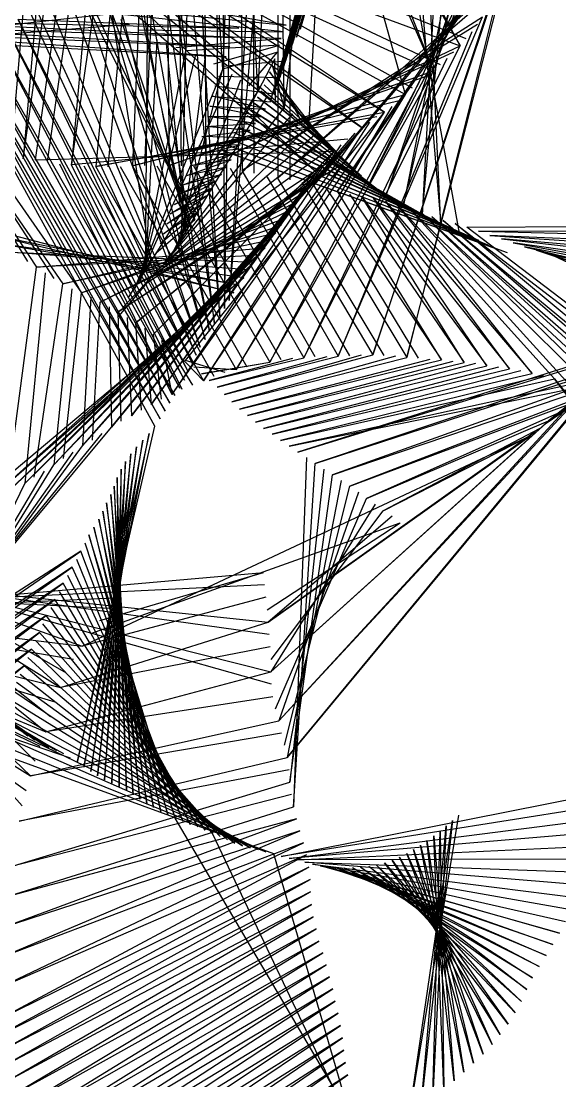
# Model space of a CAD drawing. Header units: metres. Extents: x -465 to 475, y -409 to 494.
# Drawn here: x -151 to -64.3, y -207.7 to -37.4 of the extents above; entities that cross this region are included whole.
import ezdxf

# ---------------------------------------------------------------- set-up
doc = ezdxf.new("R2010")
doc.units = ezdxf.units.M

msp = doc.modelspace()

# ---------------------------------------------------------------- linework, layer by layer
for p, q in [((-130.62, -39.63, -606.22), (-140.88, 23.02, -606.22)), ((-131.89, 21.6, -606.22), (-130.62, -39.63, -606.22)), ((-124.5, -42.22, -606.22), (-131.89, 21.6, -606.22)), ((-122.93, 20.03, -606.22), (-124.5, -42.22, -606.22)), ((-118.52, -45.12, -606.22), (-122.93, 20.03, -606.22)), ((-116.18, 18.97, -606.22), (-118.52, -45.12, -606.22)), ((-112.92, -48.73, -606.22), (-116.18, 18.97, -606.22)), ((-109.54, 17.41, -606.22), (-112.92, -48.73, -606.22)), ((-108.67, -51.35, -606.22), (-109.54, 17.41, -606.22)), ((-100.67, 15.41, -606.22), (-108.67, -51.35, -606.22)), ((-104.69, -54.36, -606.22), (-100.67, 15.41, -606.22)), ((-117.49, -82.33, -606.22), (-111.07, -7.55, -606.22)), ((-80.36, -41.4, -606.22), (-97.72, -8.47, -606.22)), ((-113.2, -10.17, -606.22), (-117.49, -82.33, -606.22)), ((-98.7, -9.83, -606.22), (-80.36, -41.4, -606.22)), ((-84.64, -45.42, -606.22), (-98.7, -9.83, -606.22)), ((-99.7, -11.18, -606.22), (-84.64, -45.42, -606.22)), ((-89.14, -49.2, -606.22), (-99.7, -11.18, -606.22)), ((-118.26, -83.58, -606.22), (-117.04, -14.28, -606.22)), ((-118.56, -15.95, -606.22), (-118.26, -83.58, -606.22)), ((-94.93, -63.42, -606.22), (-70.28, -16.48, -606.22)), ((-106.07, -38.71, -606.22), (-100.04, -18.18, -606.22)), ((-72.19, -17.04, -606.22), (-94.93, -63.42, -606.22)), ((-92.33, -65.5, -606.22), (-74.13, -17.44, -606.22)), ((-76.04, -17.98, -606.22), (-92.33, -65.5, -606.22)), ((-89.52, -67.28, -606.22), (-77.99, -18.35, -606.22)), ((-119, -84.85, -606.22), (-122.77, -19.67, -606.22)), ((-107.36, -41.21, -606.22), (-100.91, -20.28, -606.22)), ((-106.67, -39.98, -606.22), (-100.49, -19.22, -606.22)), ((-100.91, -20.28, -606.22), (-106.67, -39.98, -606.22)), ((-100.49, -19.22, -606.22), (-106.07, -38.71, -606.22)), ((-79.93, -18.78, -606.22), (-89.52, -67.28, -606.22)), ((-87.73, -20.27, -606.22), (-83.49, -70.09, -606.22)), ((-86.46, -68.6, -606.22), (-81.87, -19.2, -606.22)), ((-83.84, -19.48, -606.22), (-86.46, -68.6, -606.22)), ((-83.49, -70.09, -606.22), (-85.8, -19.78, -606.22)), ((-152.61, -59.48, -606.22), (-149.38, -21.61, -606.22)), ((-147.4, -21.98, -606.22), (-150.65, -59.56, -606.22)), ((-149.38, -21.61, -606.22), (-103.46, -61.68, -606.22)), ((-124.51, -21.11, -606.22), (-119, -84.85, -606.22)), ((-109.7, -21.74, -606.22), (-109.66, -62.64, -606.22)), ((-107.94, -42.49, -606.22), (-101.41, -21.29, -606.22)), ((-107.72, -62.95, -606.22), (-107.72, -21.4, -606.22)), ((-101.41, -21.29, -606.22), (-107.36, -41.21, -606.22)), ((-100.06, -64.73, -606.22), (-70.71, -21.8, -606.22)), ((-80.47, -71.5, -606.22), (-89.61, -20.88, -606.22)), ((-150.65, -59.56, -606.22), (-145.43, -22.41, -606.22)), ((-143.47, -22.89, -606.22), (-148.69, -59.72, -606.22)), ((-146.74, -59.99, -606.22), (-141.48, -23.21, -606.22)), ((-145.43, -22.41, -606.22), (-100.62, -58.32, -606.22)), ((-103.46, -61.68, -606.22), (-145.43, -22.41, -606.22)), ((-139.53, -23.71, -606.22), (-142.86, -60.52, -606.22)), ((-141.48, -23.21, -606.22), (-96.12, -54.55, -606.22)), ((-100.62, -58.32, -606.22), (-141.48, -23.21, -606.22)), ((-119.86, -86.04, -606.22), (-127.22, -23.13, -606.22)), ((-115.58, -23.15, -606.22), (-115.42, -61.41, -606.22)), ((-113.51, -61.87, -606.22), (-113.65, -22.56, -606.22)), ((-108.88, -45.14, -606.22), (-102.32, -23.38, -606.22)), ((-108.47, -43.8, -606.22), (-101.86, -22.34, -606.22)), ((-102.32, -23.38, -606.22), (-108.47, -43.8, -606.22)), ((-101.86, -22.34, -606.22), (-107.94, -42.49, -606.22)), ((-71.15, -23.21, -606.22), (-100.06, -64.73, -606.22)), ((-142.86, -60.52, -606.22), (-137.54, -24.04, -606.22)), ((-135.56, -24.45, -606.22), (-138.94, -60.78, -606.22)), ((-137.54, -24.04, -606.22), (-92.51, -52.03, -606.22)), ((-96.12, -54.55, -606.22), (-137.54, -24.04, -606.22)), ((-136.97, -60.85, -606.22), (-133.56, -24.72, -606.22)), ((-133.56, -24.72, -606.22), (-89.14, -49.2, -606.22)), ((-92.51, -52.03, -606.22), (-133.56, -24.72, -606.22)), ((-131.55, -24.82, -606.22), (-133.05, -60.65, -606.22)), ((-131.09, -60.64, -606.22), (-129.53, -24.91, -606.22)), ((-129.53, -24.91, -606.22), (-84.64, -45.42, -606.22)), ((-88.05, -48.21, -606.22), (-129.53, -24.91, -606.22)), ((-129.08, -24.41, -606.22), (-119.86, -86.04, -606.22)), ((-127.52, -24.91, -606.22), (-127.16, -60.64, -606.22)), ((-125.51, -24.73, -606.22), (-80.36, -41.4, -606.22)), ((-83.53, -44.46, -606.22), (-125.51, -24.73, -606.22)), ((-125.19, -60.67, -606.22), (-125.51, -24.73, -606.22)), ((-121.49, -24.4, -606.22), (-121.27, -60.77, -606.22)), ((-79.41, -40.28, -606.22), (-119.49, -24.14, -606.22)), ((-119.3, -60.85, -606.22), (-119.49, -24.14, -606.22)), ((-109.79, -47.8, -606.22), (-103.18, -25.48, -606.22)), ((-109.34, -46.47, -606.22), (-102.75, -24.43, -606.22)), ((-103.18, -25.48, -606.22), (-109.34, -46.47, -606.22)), ((-102.75, -24.43, -606.22), (-108.88, -45.14, -606.22)), ((-120.67, -87.26, -606.22), (-131.65, -26.6, -606.22)), ((-110.33, -49.1, -606.22), (-103.64, -26.52, -606.22)), ((-103.64, -26.52, -606.22), (-109.79, -47.8, -606.22)), ((-103.87, -63.76, -606.22), (-72.15, -25.97, -606.22)), ((-88.91, -91.47, -606.22), (-72.15, -25.97, -606.22)), ((-133.5, -27.89, -606.22), (-120.67, -87.26, -606.22)), ((-110.93, -50.37, -606.22), (-104.12, -27.55, -606.22)), ((-104.65, -28.55, -606.22), (-110.93, -50.37, -606.22)), ((-104.12, -27.55, -606.22), (-110.33, -49.1, -606.22)), ((-72.74, -27.32, -606.22), (-103.87, -63.76, -606.22)), ((-73.23, -28.7, -606.22), (-88.91, -91.47, -606.22)), ((-121.39, -88.55, -606.22), (-136.34, -29.71, -606.22)), ((-123.05, -69.27, -606.22), (-141.66, -32.22, -606.22)), ((-108.36, -38.07, -606.22), (-141.66, -32.22, -606.22)), ((-138.24, -30.92, -606.22), (-121.39, -88.55, -606.22)), ((-109.66, -62.64, -606.22), (-74.3, -31.44, -606.22)), ((-94.43, -91.02, -606.22), (-74.3, -31.44, -606.22)), ((-143.38, -33.22, -606.22), (-122.17, -89.79, -606.22)), ((-122.17, -89.79, -606.22), (-141.27, -32.42, -606.22)), ((-140.32, -33.21, -606.22), (-123.05, -69.27, -606.22)), ((-74.88, -32.78, -606.22), (-109.66, -62.64, -606.22)), ((-148.52, -35.49, -606.22), (-122.83, -91.1, -606.22)), ((-122.83, -91.1, -606.22), (-146.55, -34.4, -606.22)), ((-137.64, -35.19, -606.22), (-108.36, -38.07, -606.22)), ((-75.41, -34.15, -606.22), (-94.43, -91.02, -606.22)), ((-203.89, -43.64, -606.22), (-136.34, -36.22, -606.22)), ((-151.46, -37.15, -606.22), (-123.41, -92.46, -606.22)), ((-115.95, -38.54, -606.22), (-151.46, -37.15, -606.22)), ((-124.08, -93.76, -606.22), (-151.46, -37.15, -606.22)), ((-123.41, -92.46, -606.22), (-149.52, -36.01, -606.22)), ((-130.07, -76.19, -606.22), (-136.34, -36.22, -606.22)), ((-123.74, -70.5, -606.22), (-136.34, -36.22, -606.22)), ((-108.77, -39.13, -606.22), (-136.34, -36.22, -606.22)), ((-134.95, -37.14, -606.22), (-123.74, -70.5, -606.22)), ((-115.42, -61.41, -606.22), (-76.76, -36.76, -606.22)), ((-99.96, -91.24, -606.22), (-76.76, -36.76, -606.22)), ((-133.51, -37.98, -606.22), (-203.89, -43.64, -606.22)), ((-154.41, -38.81, -606.22), (-116.69, -40.05, -606.22)), ((-153.41, -38.27, -606.22), (-124.08, -93.76, -606.22)), ((-116.69, -40.05, -606.22), (-153.41, -38.27, -606.22)), ((-124.69, -95.1, -606.22), (-153.41, -38.27, -606.22)), ((-152.42, -37.74, -606.22), (-115.95, -38.54, -606.22)), ((-132.08, -38.83, -606.22), (-108.77, -39.13, -606.22)), ((-77.58, -37.98, -606.22), (-115.42, -61.41, -606.22)), ((-157.35, -40.47, -606.22), (-125.42, -96.38, -606.22)), ((-117.99, -43.14, -606.22), (-157.35, -40.47, -606.22)), ((-126.27, -97.57, -606.22), (-157.35, -40.47, -606.22)), ((-156.38, -39.89, -606.22), (-117.4, -41.57, -606.22)), ((-155.37, -39.39, -606.22), (-124.69, -95.1, -606.22)), ((-117.4, -41.57, -606.22), (-155.37, -39.39, -606.22)), ((-125.42, -96.38, -606.22), (-155.37, -39.39, -606.22)), ((-130.94, -77.62, -606.22), (-130.62, -39.63, -606.22)), ((-129.16, -40.44, -606.22), (-130.94, -77.62, -606.22)), ((-124.42, -71.73, -606.22), (-130.62, -39.63, -606.22)), ((-109.13, -40.2, -606.22), (-130.62, -39.63, -606.22)), ((-126.07, -41.66, -606.22), (-109.13, -40.2, -606.22)), ((-78.46, -39.16, -606.22), (-99.96, -91.24, -606.22)), ((-162.65, -42.3, -606.22), (-128.62, -101.29, -606.22)), ((-129.48, -102.49, -606.22), (-162.65, -42.3, -606.22)), ((-161.55, -42.08, -606.22), (-127.78, -100.1, -606.22)), ((-128.62, -101.29, -606.22), (-161.55, -42.08, -606.22)), ((-160.47, -41.77, -606.22), (-127.04, -98.82, -606.22)), ((-127.78, -100.1, -606.22), (-160.47, -41.77, -606.22)), ((-159.4, -41.39, -606.22), (-126.27, -97.57, -606.22)), ((-127.04, -98.82, -606.22), (-159.4, -41.39, -606.22)), ((-158.36, -40.97, -606.22), (-117.99, -43.14, -606.22)), ((-131.78, -79.08, -606.22), (-124.5, -42.22, -606.22)), ((-127.63, -41.09, -606.22), (-124.42, -71.73, -606.22)), ((-125.16, -72.92, -606.22), (-124.5, -42.22, -606.22)), ((-109.43, -41.3, -606.22), (-124.5, -42.22, -606.22)), ((-121.27, -60.77, -606.22), (-80.36, -41.4, -606.22)), ((-81.41, -42.43, -606.22), (-121.27, -60.77, -606.22)), ((-119.96, -44.29, -606.22), (-109.43, -41.3, -606.22)), ((-109.74, -42.39, -606.22), (-118.52, -45.12, -606.22)), ((-114.33, -47.84, -606.22), (-109.74, -42.39, -606.22)), ((-105.49, -91.53, -606.22), (-80.36, -41.4, -606.22)), ((-122.94, -42.79, -606.22), (-131.78, -79.08, -606.22)), ((-121.43, -43.51, -606.22), (-125.16, -72.92, -606.22)), ((-118.65, -44.69, -606.22), (-108.47, -43.8, -606.22)), ((-110.14, -43.46, -606.22), (-112.92, -48.73, -606.22)), ((-110.08, -50.46, -606.22), (-110.14, -43.46, -606.22)), ((-82.51, -43.41, -606.22), (-105.49, -91.53, -606.22)), ((-132.74, -80.46, -606.22), (-118.52, -45.12, -606.22)), ((-127.16, -60.64, -606.22), (-84.64, -45.42, -606.22)), ((-125.99, -74.06, -606.22), (-118.52, -45.12, -606.22)), ((-111.03, -45.55, -606.22), (-104.69, -54.36, -606.22)), ((-102.26, -56.64, -606.22), (-111.03, -45.55, -606.22)), ((-110.97, -92.21, -606.22), (-84.64, -45.42, -606.22)), ((-110.58, -44.51, -606.22), (-108.67, -51.35, -606.22)), ((-106, -53.34, -606.22), (-110.58, -44.51, -606.22)), ((-117.1, -46, -606.22), (-132.74, -80.46, -606.22)), ((-85.81, -46.31, -606.22), (-127.16, -60.64, -606.22)), ((-115.71, -46.91, -606.22), (-125.99, -74.06, -606.22)), ((-119.23, -46.26, -606.22), (-109.34, -46.47, -606.22)), ((-111.89, -47.65, -606.22), (-99.82, -58.9, -606.22)), ((-97.43, -61.22, -606.22), (-111.89, -47.65, -606.22)), ((-111.48, -46.59, -606.22), (-102.26, -56.64, -606.22)), ((-99.82, -58.9, -606.22), (-111.48, -46.59, -606.22)), ((-86.96, -47.22, -606.22), (-110.97, -92.21, -606.22)), ((-133.67, -81.85, -606.22), (-112.92, -48.73, -606.22)), ((-133.05, -60.65, -606.22), (-89.14, -49.2, -606.22)), ((-126.86, -75.17, -606.22), (-112.92, -48.73, -606.22)), ((-119.79, -47.85, -606.22), (-110.33, -49.1, -606.22)), ((-116.39, -93.38, -606.22), (-89.14, -49.2, -606.22)), ((-112.4, -48.67, -606.22), (-97.43, -61.22, -606.22)), ((-96.2, -62.34, -606.22), (-112.4, -48.67, -606.22)), ((-90.19, -50.22, -606.22), (-133.05, -60.65, -606.22)), ((-111.52, -49.63, -606.22), (-126.86, -75.17, -606.22)), ((-120.2, -49.47, -606.22), (-110.93, -50.37, -606.22)), ((-111.65, -51.58, -606.22), (-120.2, -49.47, -606.22)), ((-113.45, -50.68, -606.22), (-92.33, -65.5, -606.22)), ((-90.97, -66.46, -606.22), (-113.45, -50.68, -606.22)), ((-112.96, -49.66, -606.22), (-94.93, -63.42, -606.22)), ((-93.64, -64.47, -606.22), (-112.96, -49.66, -606.22)), ((-138.94, -60.78, -606.22), (-92.51, -52.03, -606.22)), ((-127.83, -76.19, -606.22), (-108.67, -51.35, -606.22)), ((-107.31, -52.31, -606.22), (-127.83, -76.19, -606.22)), ((-124.52, -91.92, -606.22), (-92.51, -52.03, -606.22)), ((-121.61, -95.22, -606.22), (-92.51, -52.03, -606.22)), ((-120.98, -52.74, -606.22), (-112.44, -52.74, -606.22)), ((-113.25, -53.89, -606.22), (-120.98, -52.74, -606.22)), ((-120.6, -51.1, -606.22), (-111.65, -51.58, -606.22)), ((-112.44, -52.74, -606.22), (-120.6, -51.1, -606.22)), ((-91.33, -51.15, -606.22), (-116.39, -93.38, -606.22)), ((-114.62, -52.63, -606.22), (-86.46, -68.6, -606.22)), ((-84.97, -69.32, -606.22), (-114.62, -52.63, -606.22)), ((-114, -51.68, -606.22), (-89.52, -67.28, -606.22)), ((-88.02, -68, -606.22), (-114, -51.68, -606.22)), ((-93.74, -52.83, -606.22), (-138.94, -60.78, -606.22)), ((-128.76, -77.24, -606.22), (-104.69, -54.36, -606.22)), ((-94.95, -53.67, -606.22), (-121.61, -95.22, -606.22)), ((-121.38, -54.37, -606.22), (-113.25, -53.89, -606.22)), ((-114.11, -55, -606.22), (-121.38, -54.37, -606.22)), ((-115.26, -53.57, -606.22), (-83.49, -70.09, -606.22)), ((-82, -70.84, -606.22), (-115.26, -53.57, -606.22)), ((-103.43, -55.45, -606.22), (-128.76, -77.24, -606.22)), ((-127.1, -89.8, -606.22), (-96.12, -54.55, -606.22)), ((-97.32, -55.41, -606.22), (-127.1, -89.8, -606.22)), ((-126.7, -97.41, -606.22), (-96.12, -54.55, -606.22)), ((-121.92, -55.96, -606.22), (-114.11, -55, -606.22)), ((-114.88, -56.18, -606.22), (-121.92, -55.96, -606.22)), ((-116.53, -55.45, -606.22), (-78.91, -72.08, -606.22)), ((-77.35, -72.67, -606.22), (-116.53, -55.45, -606.22)), ((-115.92, -54.5, -606.22), (-80.47, -71.5, -606.22)), ((-78.91, -72.08, -606.22), (-115.92, -54.5, -606.22)), ((-98.43, -56.37, -606.22), (-142.86, -60.52, -606.22)), ((-129.71, -78.28, -606.22), (-102.26, -56.64, -606.22)), ((-101.08, -57.82, -606.22), (-129.71, -78.28, -606.22)), ((-99.57, -57.3, -606.22), (-126.7, -97.41, -606.22)), ((-123.09, -59.11, -606.22), (-115.72, -57.31, -606.22)), ((-122.46, -57.55, -606.22), (-114.88, -56.18, -606.22)), ((-115.72, -57.31, -606.22), (-122.46, -57.55, -606.22)), ((-117.8, -57.34, -606.22), (-75.86, -73.41, -606.22)), ((-74.33, -74.06, -606.22), (-117.8, -57.34, -606.22)), ((-117.12, -56.42, -606.22), (-77.35, -72.67, -606.22)), ((-75.86, -73.41, -606.22), (-117.12, -56.42, -606.22)), ((-160.44, -58.83, -606.22), (-148.49, -76.97, -606.22)), ((-149.88, -76.05, -606.22), (-160.44, -58.83, -606.22)), ((-158.49, -59.03, -606.22), (-144.25, -79.62, -606.22)), ((-145.67, -78.75, -606.22), (-158.49, -59.03, -606.22)), ((-156.53, -59.15, -606.22), (-141.26, -81.09, -606.22)), ((-148.69, -59.72, -606.22), (-100.62, -58.32, -606.22)), ((-130.6, -79.37, -606.22), (-99.82, -58.9, -606.22)), ((-130.03, -99, -606.22), (-100.62, -58.32, -606.22)), ((-129.68, -87.69, -606.22), (-100.62, -58.32, -606.22)), ((-101.64, -59.38, -606.22), (-129.68, -87.69, -606.22)), ((-123.67, -60.68, -606.22), (-116.45, -58.51, -606.22)), ((-116.45, -58.51, -606.22), (-123.09, -59.11, -606.22)), ((-118.42, -58.29, -606.22), (-74.33, -74.06, -606.22)), ((-72.76, -74.63, -606.22), (-118.42, -58.29, -606.22)), ((-144.81, -60.34, -606.22), (-126.7, -97.41, -606.22)), ((-125.04, -96.6, -606.22), (-142.86, -60.52, -606.22)), ((-140.9, -60.65, -606.22), (-121.61, -95.22, -606.22)), ((-119.9, -94.51, -606.22), (-138.94, -60.78, -606.22)), ((-135.01, -60.8, -606.22), (-116.39, -93.38, -606.22)), ((-114.59, -92.99, -606.22), (-133.05, -60.65, -606.22)), ((-98.62, -60.05, -606.22), (-130.6, -79.37, -606.22)), ((-102.59, -60.5, -606.22), (-130.03, -99, -606.22)), ((-129.12, -60.65, -606.22), (-110.97, -92.21, -606.22)), ((-109.17, -91.83, -606.22), (-127.16, -60.64, -606.22)), ((-125, -63.77, -606.22), (-117.95, -60.89, -606.22)), ((-124.32, -62.23, -606.22), (-117.19, -59.71, -606.22)), ((-117.95, -60.89, -606.22), (-124.32, -62.23, -606.22)), ((-117.19, -59.71, -606.22), (-123.67, -60.68, -606.22)), ((-123.23, -60.68, -606.22), (-105.49, -91.53, -606.22)), ((-103.65, -91.37, -606.22), (-121.27, -60.77, -606.22)), ((-117.35, -61.06, -606.22), (-99.96, -91.24, -606.22)), ((-133.23, -100.84, -606.22), (-103.46, -61.68, -606.22)), ((-132.51, -85.92, -606.22), (-103.46, -61.68, -606.22)), ((-104.32, -62.87, -606.22), (-132.51, -85.92, -606.22)), ((-125.71, -65.29, -606.22), (-118.75, -62.05, -606.22)), ((-118.75, -62.05, -606.22), (-125, -63.77, -606.22)), ((-98.12, -91.2, -606.22), (-115.42, -61.41, -606.22)), ((-111.58, -62.23, -606.22), (-94.43, -91.02, -606.22)), ((-92.58, -91.12, -606.22), (-109.66, -62.64, -606.22)), ((-136.44, -102.65, -606.22), (-105.16, -64.08, -606.22)), ((-135.33, -84.14, -606.22), (-105.16, -64.08, -606.22)), ((-105.16, -64.08, -606.22), (-133.23, -100.84, -606.22)), ((-126.97, -68.4, -606.22), (-120.42, -64.31, -606.22)), ((-126.3, -66.86, -606.22), (-119.63, -63.14, -606.22)), ((-120.42, -64.31, -606.22), (-126.3, -66.86, -606.22)), ((-119.63, -63.14, -606.22), (-125.71, -65.29, -606.22)), ((-105.8, -63.37, -606.22), (-88.91, -91.47, -606.22)), ((-87.06, -91.58, -606.22), (-103.87, -63.76, -606.22)), ((-101.96, -64.22, -606.22), (-83.38, -91.86, -606.22)), ((-106, -65.29, -606.22), (-135.33, -84.14, -606.22)), ((-127.54, -69.98, -606.22), (-121.15, -65.51, -606.22)), ((-121.15, -65.51, -606.22), (-126.97, -68.4, -606.22)), ((-83.38, -91.86, -606.22), (-100.06, -64.73, -606.22)), ((-98.16, -65.21, -606.22), (-79.71, -92.25, -606.22)), ((-96.23, -65.56, -606.22), (-76.06, -92.8, -606.22)), ((-79.71, -92.25, -606.22), (-96.23, -65.56, -606.22)), ((-94.29, -65.87, -606.22), (-72.4, -93.29, -606.22)), ((-76.06, -92.8, -606.22), (-94.29, -65.87, -606.22)), ((-92.38, -66.35, -606.22), (-68.79, -94.05, -606.22)), ((-72.4, -93.29, -606.22), (-92.38, -66.35, -606.22)), ((-141.09, -105.67, -606.22), (-106.78, -66.53, -606.22)), ((-138.27, -82.56, -606.22), (-106.78, -66.53, -606.22)), ((-107.6, -67.75, -606.22), (-138.27, -82.56, -606.22)), ((-106.78, -66.53, -606.22), (-136.44, -102.65, -606.22)), ((-128.62, -73.16, -606.22), (-122.41, -68.02, -606.22)), ((-128.05, -71.58, -606.22), (-121.8, -66.76, -606.22)), ((-122.41, -68.02, -606.22), (-128.05, -71.58, -606.22)), ((-121.8, -66.76, -606.22), (-127.54, -69.98, -606.22)), ((-90.49, -66.87, -606.22), (-65.2, -94.88, -606.22)), ((-68.79, -94.05, -606.22), (-90.49, -66.87, -606.22)), ((-88.6, -67.43, -606.22), (-59.75, -95.9, -606.22)), ((-63.38, -95.21, -606.22), (-88.6, -67.43, -606.22)), ((-86.75, -68.08, -606.22), (-56.1, -96.44, -606.22)), ((-57.92, -96.14, -606.22), (-86.75, -68.08, -606.22)), ((-161.46, -69.46, -606.22), (-116.73, -81.07, -606.22)), ((-145.72, -108.7, -606.22), (-108.35, -69.02, -606.22)), ((-141.26, -81.09, -606.22), (-108.35, -69.02, -606.22)), ((-108.35, -69.02, -606.22), (-141.09, -105.67, -606.22)), ((-129.31, -74.69, -606.22), (-123.05, -69.27, -606.22)), ((-84.92, -68.79, -606.22), (-52.46, -97.07, -606.22)), ((-54.27, -96.69, -606.22), (-84.92, -68.79, -606.22)), ((-83.07, -69.44, -606.22), (-48.84, -97.81, -606.22)), ((-50.66, -97.46, -606.22), (-83.07, -69.44, -606.22)), ((-158.59, -71.15, -606.22), (-115.91, -79.85, -606.22)), ((-116.73, -81.07, -606.22), (-158.59, -71.15, -606.22)), ((-150.38, -111.7, -606.22), (-110.02, -71.43, -606.22)), ((-110.02, -71.43, -606.22), (-145.72, -108.7, -606.22)), ((-144.25, -79.62, -606.22), (-110.02, -71.43, -606.22)), ((-109.16, -70.24, -606.22), (-141.26, -81.09, -606.22)), ((-81.17, -69.94, -606.22), (-43.42, -98.85, -606.22)), ((-47.07, -98.33, -606.22), (-81.17, -69.94, -606.22)), ((-79.3, -70.55, -606.22), (-25.35, -70.21, -606.22)), ((-41.6, -99.19, -606.22), (-79.3, -70.55, -606.22)), ((-77.43, -71.15, -606.22), (-29.42, -72.37, -606.22)), ((-27.87, -71.37, -606.22), (-77.43, -71.15, -606.22)), ((-155.8, -72.98, -606.22), (-115.13, -78.61, -606.22)), ((-115.91, -79.85, -606.22), (-155.8, -72.98, -606.22)), ((-110.87, -72.63, -606.22), (-144.25, -79.62, -606.22)), ((-75.59, -71.86, -606.22), (-33.36, -74.79, -606.22)), ((-31.83, -73.76, -606.22), (-75.59, -71.86, -606.22)), ((-73.7, -72.38, -606.22), (-36.5, -76.73, -606.22)), ((-34.97, -75.69, -606.22), (-73.7, -72.38, -606.22)), ((-71.86, -73.07, -606.22), (-39.58, -78.78, -606.22)), ((-38.04, -77.75, -606.22), (-71.86, -73.07, -606.22)), ((-154.97, -114.79, -606.22), (-111.7, -73.84, -606.22)), ((-152.86, -74.56, -606.22), (-113.49, -76.17, -606.22)), ((-114.35, -77.36, -606.22), (-152.86, -74.56, -606.22)), ((-111.7, -73.84, -606.22), (-150.38, -111.7, -606.22)), ((-148.49, -76.97, -606.22), (-111.7, -73.84, -606.22)), ((-70, -73.69, -606.22), (-41.73, -80.53, -606.22)), ((-40.28, -79.37, -606.22), (-70, -73.69, -606.22)), ((-68.1, -74.21, -606.22), (-43.91, -82.24, -606.22)), ((-42.46, -81.1, -606.22), (-68.1, -74.21, -606.22)), ((-66.21, -74.72, -606.22), (-45.95, -84.12, -606.22)), ((-44.61, -82.85, -606.22), (-66.21, -74.72, -606.22)), ((-158.34, -116.31, -606.22), (-113.49, -76.17, -606.22)), ((-113.49, -76.17, -606.22), (-154.97, -114.79, -606.22)), ((-112.54, -75.05, -606.22), (-148.49, -76.97, -606.22)), ((-153.38, -113.86, -606.22), (-148.49, -76.97, -606.22)), ((-147.09, -77.87, -606.22), (-150.38, -111.7, -606.22)), ((-134.48, -83.32, -606.22), (-128.76, -77.24, -606.22)), ((-34.96, -76.88, -606.22), (-66.16, -101.64, -606.22)), ((-66.16, -101.64, -606.22), (-33, -77, -606.22)), ((-161.75, -117.7, -606.22), (-115.13, -78.61, -606.22)), ((-115.13, -78.61, -606.22), (-158.34, -116.31, -606.22)), ((-148.86, -110.66, -606.22), (-144.25, -79.62, -606.22)), ((-135.26, -84.81, -606.22), (-130.6, -79.37, -606.22)), ((-142.79, -80.43, -606.22), (-145.72, -108.7, -606.22)), ((-144.17, -107.7, -606.22), (-141.26, -81.09, -606.22)), ((-139.75, -81.79, -606.22), (-141.09, -105.67, -606.22)), ((-139.48, -104.75, -606.22), (-138.27, -82.56, -606.22)), ((-136.79, -83.34, -606.22), (-136.44, -102.65, -606.22)), ((-134.87, -101.69, -606.22), (-135.33, -84.14, -606.22)), ((-133.91, -85.03, -606.22), (-133.23, -100.84, -606.22)), ((-131.61, -99.95, -606.22), (-132.51, -85.92, -606.22)), ((-131.06, -86.76, -606.22), (-130.03, -99, -606.22)), ((-128.38, -98.16, -606.22), (-129.68, -87.69, -606.22)), ((-128.38, -88.74, -606.22), (-126.7, -97.41, -606.22)), ((-123.33, -95.89, -606.22), (-127.1, -89.8, -606.22)), ((-52.24, -89.55, -606.22), (-106.47, -106.66, -606.22)), ((-106.47, -106.66, -606.22), (-52.9, -90.19, -606.22)), ((-66.85, -102.25, -606.22), (-49, -90, -606.22)), ((-125.8, -90.85, -606.22), (-121.61, -95.22, -606.22)), ((-120.7, -95.15, -606.22), (-105.49, -91.53, -606.22)), ((-107.34, -91.6, -606.22), (-120.7, -95.15, -606.22)), ((-119.42, -96.22, -606.22), (-99.96, -91.24, -606.22)), ((-101.8, -91.37, -606.22), (-119.42, -96.22, -606.22)), ((-118.24, -97.4, -606.22), (-94.43, -91.02, -606.22)), ((-96.27, -91.09, -606.22), (-118.24, -97.4, -606.22)), ((-90.74, -91.26, -606.22), (-117.09, -98.6, -606.22)), ((-117.09, -98.6, -606.22), (-88.91, -91.47, -606.22)), ((-85.23, -91.77, -606.22), (-115.87, -99.74, -606.22)), ((-115.87, -99.74, -606.22), (-83.38, -91.86, -606.22)), ((-48.51, -91.16, -606.22), (-66.16, -101.64, -606.22)), ((-118.17, -93.89, -606.22), (-124.52, -91.92, -606.22)), ((-123.21, -92.95, -606.22), (-116.39, -93.38, -606.22)), ((-121.97, -94.07, -606.22), (-110.97, -92.21, -606.22)), ((-112.78, -92.6, -606.22), (-121.97, -94.07, -606.22)), ((-81.55, -92.09, -606.22), (-114.58, -100.8, -606.22)), ((-114.58, -100.8, -606.22), (-79.71, -92.25, -606.22)), ((-77.87, -92.44, -606.22), (-113.27, -101.83, -606.22)), ((-113.27, -101.83, -606.22), (-76.06, -92.8, -606.22)), ((-74.22, -92.99, -606.22), (-111.96, -102.87, -606.22)), ((-111.96, -102.87, -606.22), (-72.4, -93.29, -606.22)), ((-70.58, -93.59, -606.22), (-110.57, -103.79, -606.22)), ((-54.85, -92.16, -606.22), (-103.67, -108.47, -606.22)), ((-103.67, -108.47, -606.22), (-55.51, -92.82, -606.22)), ((-110.57, -103.79, -606.22), (-68.79, -94.05, -606.22)), ((-66.98, -94.39, -606.22), (-109.23, -104.79, -606.22)), ((-109.23, -104.79, -606.22), (-65.2, -94.88, -606.22)), ((-57.48, -94.77, -606.22), (-100.9, -110.33, -606.22)), ((-65.2, -94.88, -606.22), (-28.13, -141.01, -606.22)), ((-28.37, -143.32, -606.22), (-65.2, -94.88, -606.22)), ((-58.14, -95.42, -606.22), (-108.19, -155.7, -606.22)), ((-108.19, -155.7, -606.22), (-58.8, -96.06, -606.22)), ((-61.57, -95.59, -606.22), (-107.85, -105.71, -606.22)), ((-107.85, -105.71, -606.22), (-59.75, -95.9, -606.22)), ((-100.9, -110.33, -606.22), (-58.8, -96.06, -606.22)), ((-61.7, -98.35, -606.22), (-109.53, -149.84, -606.22)), ((-60.93, -97.84, -606.22), (-98.09, -112.12, -606.22)), ((-109.53, -149.84, -606.22), (-62.49, -98.84, -606.22)), ((-98.09, -112.12, -606.22), (-62.49, -98.84, -606.22)), ((-65.44, -101.06, -606.22), (-110.79, -141.96, -606.22)), ((-110.79, -141.96, -606.22), (-66.16, -101.64, -606.22)), ((-64.73, -100.46, -606.22), (-95.42, -114.12, -606.22)), ((-95.42, -114.12, -606.22), (-66.16, -101.64, -606.22)), ((-169.61, -142.47, -606.22), (-136.44, -102.65, -606.22)), ((-137.98, -103.69, -606.22), (-169.61, -142.47, -606.22)), ((-141.93, -156.54, -606.22), (-129.48, -102.49, -606.22)), ((-130.39, -103.65, -606.22), (-141.93, -156.54, -606.22)), ((-140.86, -157.28, -606.22), (-130.39, -103.65, -606.22)), ((-68.29, -103.41, -606.22), (-111.25, -133.97, -606.22)), ((-67.54, -102.86, -606.22), (-92.72, -116.07, -606.22)), ((-141.15, -137.85, -606.22), (-69, -104, -606.22)), ((-131.38, -104.73, -606.22), (-140.86, -157.28, -606.22)), ((-139.76, -157.96, -606.22), (-131.38, -104.73, -606.22)), ((-111.25, -133.97, -606.22), (-69, -104, -606.22)), ((-92.72, -116.07, -606.22), (-69, -104, -606.22)), ((-168.39, -142.92, -606.22), (-141.09, -105.67, -606.22)), ((-142.62, -106.69, -606.22), (-168.39, -142.92, -606.22)), ((-132.39, -105.79, -606.22), (-139.76, -157.96, -606.22)), ((-138.67, -158.67, -606.22), (-132.39, -105.79, -606.22)), ((-133.31, -106.94, -606.22), (-138.67, -158.67, -606.22)), ((-137.53, -159.29, -606.22), (-133.31, -106.94, -606.22)), ((-167.18, -143.38, -606.22), (-145.72, -108.7, -606.22)), ((-134.15, -108.15, -606.22), (-137.53, -159.29, -606.22)), ((-136.35, -159.83, -606.22), (-134.15, -108.15, -606.22)), ((-105.05, -107.53, -606.22), (-107.16, -163.63, -606.22)), ((-107.16, -163.63, -606.22), (-103.67, -108.47, -606.22)), ((-147.27, -109.71, -606.22), (-167.18, -143.38, -606.22)), ((-134.88, -109.42, -606.22), (-136.35, -159.83, -606.22)), ((-135.19, -160.39, -606.22), (-134.88, -109.42, -606.22)), ((-102.3, -109.42, -606.22), (-107.76, -159.68, -606.22)), ((-107.76, -159.68, -606.22), (-100.9, -110.33, -606.22)), ((-166, -143.92, -606.22), (-150.38, -111.7, -606.22)), ((-135.99, -112.14, -606.22), (-134.04, -161.01, -606.22)), ((-132.95, -161.71, -606.22), (-135.99, -112.14, -606.22)), ((-135.5, -110.75, -606.22), (-135.19, -160.39, -606.22)), ((-134.04, -161.01, -606.22), (-135.5, -110.75, -606.22)), ((-108.61, -153.74, -606.22), (-98.09, -112.12, -606.22)), ((-99.5, -111.23, -606.22), (-108.19, -155.7, -606.22)), ((-136.56, -113.49, -606.22), (-132.95, -161.71, -606.22)), ((-131.85, -162.39, -606.22), (-136.56, -113.49, -606.22)), ((-96.73, -113.09, -606.22), (-109.53, -149.84, -606.22)), ((-137.23, -114.8, -606.22), (-131.85, -162.39, -606.22)), ((-130.77, -163.11, -606.22), (-137.23, -114.8, -606.22)), ((-94.03, -115.05, -606.22), (-110.79, -141.96, -606.22)), ((-110.07, -147.92, -606.22), (-95.42, -114.12, -606.22)), ((-137.82, -116.14, -606.22), (-130.77, -163.11, -606.22)), ((-129.66, -163.77, -606.22), (-137.82, -116.14, -606.22)), ((-91.31, -116.97, -606.22), (-111.25, -133.97, -606.22)), ((-110.75, -139.96, -606.22), (-92.72, -116.07, -606.22)), ((-139.74, -135.79, -606.22), (-90, -118, -606.22)), ((-139.26, -118.7, -606.22), (-128.51, -164.38, -606.22)), ((-127.35, -164.95, -606.22), (-139.26, -118.7, -606.22)), ((-138.48, -117.46, -606.22), (-129.66, -163.77, -606.22)), ((-128.51, -164.38, -606.22), (-138.48, -117.46, -606.22)), ((-111.41, -131.98, -606.22), (-90, -118, -606.22)), ((-140.05, -119.94, -606.22), (-127.35, -164.95, -606.22)), ((-126.17, -165.49, -606.22), (-140.05, -119.94, -606.22)), ((-188.13, -121.68, -606.22), (-149.47, -158.67, -606.22)), ((-150.79, -163.49, -606.22), (-188.13, -121.68, -606.22)), ((-140.74, -121.24, -606.22), (-126.17, -165.49, -606.22)), ((-141.38, -122.56, -606.22), (-196.58, -158.11, -606.22)), ((-195.88, -160.05, -606.22), (-141.38, -122.56, -606.22)), ((-182.15, -123.37, -606.22), (-147, -151.59, -606.22)), ((-148.69, -156.3, -606.22), (-182.15, -123.37, -606.22)), ((-142.07, -123.86, -606.22), (-124.95, -165.95, -606.22)), ((-124.95, -165.95, -606.22), (-141.38, -122.56, -606.22)), ((-142.76, -125.16, -606.22), (-195.88, -160.05, -606.22)), ((-195.17, -161.98, -606.22), (-142.76, -125.16, -606.22)), ((-176.29, -125.48, -606.22), (-110.79, -141.96, -606.22)), ((-146.23, -149.21, -606.22), (-176.29, -125.48, -606.22)), ((-110.68, -143.96, -606.22), (-176.29, -125.48, -606.22)), ((-123.76, -166.46, -606.22), (-142.76, -125.16, -606.22)), ((-181.61, -127.5, -606.22), (-149.9, -152.23, -606.22)), ((-148.78, -152.89, -606.22), (-181.61, -127.5, -606.22)), ((-149.9, -152.23, -606.22), (-179.94, -126.72, -606.22)), ((-174.3, -126.06, -606.22), (-144.65, -144.47, -606.22)), ((-162.68, -130.47, -606.22), (-112, -126, -606.22)), ((-143.52, -126.42, -606.22), (-123.76, -166.46, -606.22)), ((-138.32, -133.73, -606.22), (-112, -126, -606.22)), ((-144.19, -127.72, -606.22), (-195.17, -161.98, -606.22)), ((-194.39, -163.88, -606.22), (-144.19, -127.72, -606.22)), ((-184.91, -129.16, -606.22), (-147.63, -153.49, -606.22)), ((-146.48, -154.09, -606.22), (-184.91, -129.16, -606.22)), ((-183.28, -128.31, -606.22), (-148.78, -152.89, -606.22)), ((-147.63, -153.49, -606.22), (-183.28, -128.31, -606.22)), ((-168.39, -127.98, -606.22), (-111.25, -133.97, -606.22)), ((-143.66, -142.17, -606.22), (-168.39, -127.98, -606.22)), ((-111.08, -135.97, -606.22), (-168.39, -127.98, -606.22)), ((-166.46, -128.74, -606.22), (-141.15, -137.85, -606.22)), ((-111.83, -127.99, -606.22), (-162.68, -130.47, -606.22)), ((-144.86, -129.03, -606.22), (-122.53, -166.87, -606.22)), ((-122.53, -166.87, -606.22), (-144.19, -127.72, -606.22)), ((-199.7, -130.68, -606.22), (-141.15, -137.85, -606.22)), ((-142.52, -139.95, -606.22), (-199.7, -130.68, -606.22)), ((-145.55, -130.33, -606.22), (-194.39, -163.88, -606.22)), ((-193.63, -165.79, -606.22), (-145.55, -130.33, -606.22)), ((-186.47, -130.15, -606.22), (-146.48, -154.09, -606.22)), ((-145.28, -154.58, -606.22), (-186.47, -130.15, -606.22)), ((-136.72, -131.81, -606.22), (-162.68, -130.47, -606.22)), ((-160.76, -131.24, -606.22), (-135, -130, -606.22)), ((-121.35, -167.4, -606.22), (-145.55, -130.33, -606.22)), ((-111.62, -129.99, -606.22), (-141.15, -137.85, -606.22)), ((-195.99, -131.84, -606.22), (-144.65, -144.47, -606.22)), ((-145.47, -146.83, -606.22), (-195.99, -131.84, -606.22)), ((-188.08, -131.07, -606.22), (-145.28, -154.58, -606.22)), ((-144.11, -155.15, -606.22), (-188.08, -131.07, -606.22)), ((-146.21, -131.64, -606.22), (-121.35, -167.4, -606.22)), ((-146.91, -132.93, -606.22), (-193.63, -165.79, -606.22)), ((-192.92, -167.72, -606.22), (-146.91, -132.93, -606.22)), ((-192.27, -132.98, -606.22), (-147, -151.59, -606.22)), ((-147.89, -153.93, -606.22), (-192.27, -132.98, -606.22)), ((-188.53, -134.05, -606.22), (-149.47, -158.67, -606.22)), ((-150.13, -161.08, -606.22), (-188.53, -134.05, -606.22)), ((-147.52, -134.27, -606.22), (-120.17, -167.94, -606.22)), ((-120.17, -167.94, -606.22), (-146.91, -132.93, -606.22)), ((-144.65, -144.47, -606.22), (-111.25, -133.97, -606.22)), ((-143, -155.82, -606.22), (-204.67, -134.9, -606.22)), ((-148, -135.66, -606.22), (-192.92, -167.72, -606.22)), ((-192.15, -169.63, -606.22), (-148, -135.66, -606.22)), ((-118.95, -168.39, -606.22), (-148, -135.66, -606.22)), ((-148.6, -137, -606.22), (-118.95, -168.39, -606.22)), ((-149.3, -138.29, -606.22), (-192.15, -169.63, -606.22)), ((-191.3, -171.5, -606.22), (-149.3, -138.29, -606.22)), ((-117.77, -168.92, -606.22), (-149.3, -138.29, -606.22)), ((-110.9, -137.96, -606.22), (-144.65, -144.47, -606.22)), ((-150.47, -140.99, -606.22), (-191.3, -171.5, -606.22)), ((-190.3, -173.3, -606.22), (-150.47, -140.99, -606.22)), ((-116.59, -169.46, -606.22), (-150.47, -140.99, -606.22)), ((-149.9, -139.63, -606.22), (-117.77, -168.92, -606.22)), ((-151.11, -142.31, -606.22), (-116.59, -169.46, -606.22)), ((-147, -151.59, -606.22), (-110.79, -141.96, -606.22)), ((-115.37, -169.89, -606.22), (-151.71, -143.65, -606.22)), ((-114.12, -170.23, -606.22), (-152.88, -146.34, -606.22)), ((-152.32, -144.98, -606.22), (-115.37, -169.89, -606.22)), ((-110.46, -145.95, -606.22), (-147, -151.59, -606.22)), ((-153.52, -147.67, -606.22), (-114.12, -170.23, -606.22)), ((-112.84, -170.49, -606.22), (-154.11, -149.01, -606.22)), ((-154.77, -150.32, -606.22), (-112.84, -170.49, -606.22)), ((-149.47, -158.67, -606.22), (-109.53, -149.84, -606.22)), ((-156.06, -152.96, -606.22), (-111.6, -170.86, -606.22)), ((-111.6, -170.86, -606.22), (-155.44, -151.63, -606.22)), ((-109.08, -151.79, -606.22), (-149.47, -158.67, -606.22)), ((-110.34, -171.17, -606.22), (-156.78, -154.24, -606.22)), ((-151.28, -165.95, -606.22), (-108.19, -155.7, -606.22)), ((-107.88, -157.68, -606.22), (-151.28, -165.95, -606.22)), ((-152.74, -173.3, -606.22), (-107.76, -159.68, -606.22)), ((-107.47, -161.66, -606.22), (-152.74, -173.3, -606.22)), ((-109.12, -171.6, -606.22), (-58.97, -161.66, -606.22)), ((-153.68, -178.21, -606.22), (-107.16, -163.63, -606.22)), ((-59.33, -163.73, -606.22), (-109.12, -171.6, -606.22)), ((-80.65, -164.98, -606.22), (-88.39, -212.14, -606.22)), ((-154.33, -183.17, -606.22), (-106.7, -165.58, -606.22)), ((-106.7, -165.58, -606.22), (-153.68, -178.21, -606.22)), ((-95.1, -218.2, -606.22), (-126.17, -165.49, -606.22)), ((-107.87, -171.94, -606.22), (-59.67, -165.81, -606.22)), ((-88.39, -212.14, -606.22), (-81.6, -165.85, -606.22)), ((-81.6, -165.85, -606.22), (-86.59, -211.06, -606.22)), ((-86.59, -211.06, -606.22), (-82.59, -166.69, -606.22)), ((-82.59, -166.69, -606.22), (-84.73, -210.08, -606.22)), ((-154.92, -188.13, -606.22), (-106.16, -167.51, -606.22)), ((-106.16, -167.51, -606.22), (-154.33, -183.17, -606.22)), ((-94.4, -222.14, -606.22), (-120.17, -167.94, -606.22)), ((-59.94, -167.89, -606.22), (-107.87, -171.94, -606.22)), ((-84.73, -210.08, -606.22), (-83.6, -167.51, -606.22)), ((-84.62, -168.32, -606.22), (-81.31, -207.64, -606.22)), ((-82.97, -208.93, -606.22), (-84.62, -168.32, -606.22)), ((-83.6, -167.51, -606.22), (-82.97, -208.93, -606.22)), ((-155.35, -193.11, -606.22), (-105.54, -169.42, -606.22)), ((-105.54, -169.42, -606.22), (-154.92, -188.13, -606.22)), ((-106.59, -172.18, -606.22), (-60.12, -169.98, -606.22)), ((-86.73, -169.81, -606.22), (-78.19, -204.82, -606.22)), ((-79.75, -206.24, -606.22), (-86.73, -169.81, -606.22)), ((-85.7, -169.03, -606.22), (-79.75, -206.24, -606.22)), ((-81.31, -207.64, -606.22), (-85.7, -169.03, -606.22)), ((-105.08, -171.37, -606.22), (-155.35, -193.11, -606.22)), ((-155.17, -198.1, -606.22), (-105.08, -171.37, -606.22)), ((-93.73, -228.11, -606.22), (-110.34, -171.17, -606.22)), ((-90.13, -171.71, -606.22), (-73.93, -200.2, -606.22)), ((-75.24, -201.84, -606.22), (-90.13, -171.71, -606.22)), ((-88.96, -171.14, -606.22), (-75.24, -201.84, -606.22)), ((-76.65, -203.39, -606.22), (-88.96, -171.14, -606.22)), ((-87.84, -170.5, -606.22), (-76.65, -203.39, -606.22)), ((-78.19, -204.82, -606.22), (-87.84, -170.5, -606.22)), ((-104.7, -173.33, -606.22), (-155.17, -198.1, -606.22)), ((-154.94, -200.59, -606.22), (-104.7, -173.33, -606.22)), ((-60.37, -172.07, -606.22), (-106.59, -172.18, -606.22)), ((-105.34, -172.51, -606.22), (-60.65, -174.15, -606.22)), ((-61.13, -176.2, -606.22), (-105.34, -172.51, -606.22)), ((-104.09, -172.87, -606.22), (-61.77, -178.2, -606.22)), ((-62.5, -180.17, -606.22), (-104.09, -172.87, -606.22)), ((-102.82, -173.11, -606.22), (-63.4, -182.07, -606.22)), ((-64.38, -183.92, -606.22), (-102.82, -173.11, -606.22)), ((-101.54, -173.33, -606.22), (-64.38, -183.92, -606.22)), ((-65.44, -185.74, -606.22), (-101.54, -173.33, -606.22)), ((-100.25, -173.43, -606.22), (-65.44, -185.74, -606.22)), ((-66.54, -187.53, -606.22), (-100.25, -173.43, -606.22)), ((-98.95, -173.49, -606.22), (-66.54, -187.53, -606.22)), ((-67.66, -189.31, -606.22), (-98.95, -173.49, -606.22)), ((-97.65, -173.45, -606.22), (-67.66, -189.31, -606.22)), ((-68.73, -191.12, -606.22), (-97.65, -173.45, -606.22)), ((-96.36, -173.34, -606.22), (-68.73, -191.12, -606.22)), ((-69.65, -193, -606.22), (-96.36, -173.34, -606.22)), ((-95.07, -173.2, -606.22), (-69.65, -193, -606.22)), ((-70.49, -194.93, -606.22), (-95.07, -173.2, -606.22)), ((-93.79, -172.99, -606.22), (-70.49, -194.93, -606.22)), ((-71.52, -196.76, -606.22), (-93.79, -172.99, -606.22)), ((-92.54, -172.66, -606.22), (-71.52, -196.76, -606.22)), ((-72.65, -198.53, -606.22), (-92.54, -172.66, -606.22)), ((-91.32, -172.21, -606.22), (-72.65, -198.53, -606.22)), ((-73.93, -200.2, -606.22), (-91.32, -172.21, -606.22)), ((-104.49, -175.32, -606.22), (-154.94, -200.59, -606.22)), ((-154.65, -203.08, -606.22), (-104.49, -175.32, -606.22)), ((-104.41, -177.32, -606.22), (-154.65, -203.08, -606.22)), ((-154.22, -205.54, -606.22), (-104.41, -177.32, -606.22)), ((-104.26, -179.32, -606.22), (-154.22, -205.54, -606.22)), ((-153.7, -207.98, -606.22), (-104.26, -179.32, -606.22)), ((-104, -181.3, -606.22), (-153.7, -207.98, -606.22)), ((-153.21, -210.44, -606.22), (-104, -181.3, -606.22)), ((-103.54, -183.25, -606.22), (-153.21, -210.44, -606.22)), ((-152.76, -212.89, -606.22), (-103.54, -183.25, -606.22)), ((-103.07, -185.2, -606.22), (-152.76, -212.89, -606.22)), ((-152.27, -215.35, -606.22), (-103.07, -185.2, -606.22)), ((-102.47, -187.11, -606.22), (-152.27, -215.35, -606.22)), ((-151.92, -217.82, -606.22), (-102.47, -187.11, -606.22)), ((-101.91, -189.03, -606.22), (-151.92, -217.82, -606.22)), ((-151.52, -220.29, -606.22), (-101.91, -189.03, -606.22)), ((-101.35, -190.95, -606.22), (-151.52, -220.29, -606.22)), ((-151.06, -222.75, -606.22), (-101.35, -190.95, -606.22)), ((-100.82, -192.89, -606.22), (-151.06, -222.75, -606.22)), ((-150.66, -225.21, -606.22), (-100.82, -192.89, -606.22)), ((-100.48, -194.86, -606.22), (-150.66, -225.21, -606.22)), ((-150.41, -227.7, -606.22), (-100.48, -194.86, -606.22)), ((-100, -196.8, -606.22), (-150.41, -227.7, -606.22)), ((-150.32, -230.2, -606.22), (-100, -196.8, -606.22)), ((-99.62, -198.77, -606.22), (-150.32, -230.2, -606.22)), ((-150.04, -232.68, -606.22), (-99.62, -198.77, -606.22)), ((-99.28, -200.74, -606.22), (-150.04, -232.68, -606.22)), ((-149.98, -235.18, -606.22), (-99.28, -200.74, -606.22)), ((-99.05, -202.73, -606.22), (-149.98, -235.18, -606.22)), ((-149.81, -237.68, -606.22), (-99.05, -202.73, -606.22)), ((-98.82, -204.72, -606.22), (-149.81, -237.68, -606.22)), ((-149.48, -240.16, -606.22), (-98.82, -204.72, -606.22)), ((-98.44, -206.69, -606.22), (-149.48, -240.16, -606.22)), ((-149.13, -242.63, -606.22), (-98.44, -206.69, -606.22))]:
    msp.add_line(p, q)

doc.saveas('drawing.dxf')
